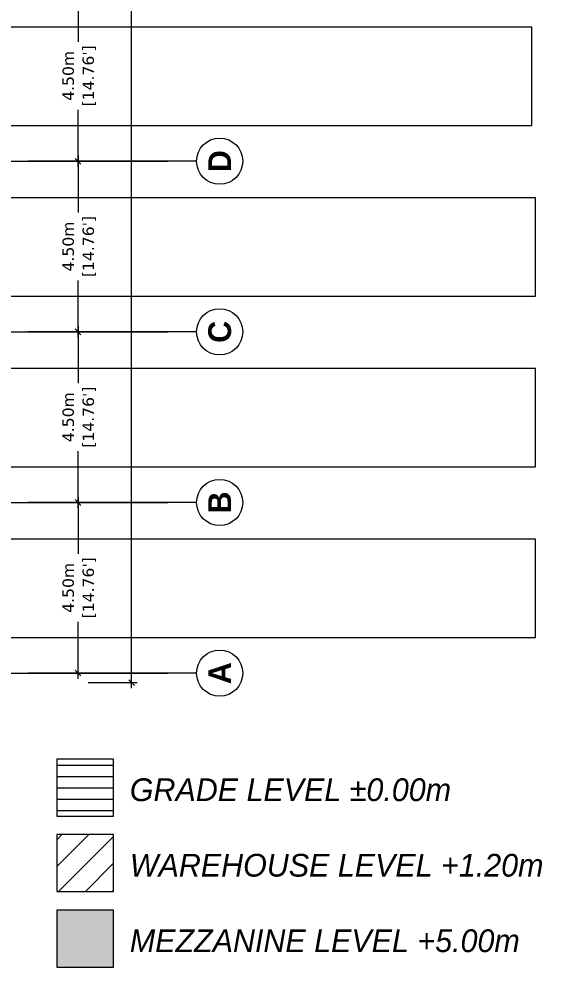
# Model space of a CAD drawing. Header units: metres. Extents: x 587 to 1372, y 780 to 1385.
# Drawn here: x 1268.42 to 1282.21, y 867.98 to 892.98 of the extents above; entities that cross this region are included whole.
import ezdxf
from ezdxf.enums import TextEntityAlignment as Align

# ---------------------------------------------------------------- set-up
doc = ezdxf.new("R2010")
doc.units = ezdxf.units.M
doc.linetypes.add('CONTINOUS', pattern=[0])
doc.layers.get('DEFPOINTS').update_dxf_attribs({"lineweight": 5})
for name, color, linetype, lineweight in [('A-TEXT', 3, 'CONTINOUS', 9), ('SP_VEHICLES', 7, 'Continuous', 15), ('ST-GRID DIMS', 7, 'Continuous', 5), ('ST-GRID SYMBOLS', 202, 'Continuous', 5)]:
    doc.layers.add(name, color=color, linetype=linetype, lineweight=lineweight)
doc.layers.add('SP_BUILDINGS_NEW_HATCH', color=9, linetype='Continuous', lineweight=13, true_color=0x808080, transparency=0.5)
doc.layers.add('ST-STRUCTURE GRID', color=7, linetype='Continuous', lineweight=5, true_color=0x969696)
doc.styles.add('.LEVEL TEXT', font='GOTHICI.TTF', dxfattribs={"height": 0.3})
doc.styles.add('mg-arial-anno in S dims', font='verdana.ttf', dxfattribs={"height": 0.3})
doc.styles.add('STRUCTURE TEXT', font='GOTHICB.TTF', dxfattribs={"height": 0.125})
doc.dimstyles.new('MGC Dims SMALL', dxfattribs={"dimtxt": 0.3, "dimasz": 0.15, "dimexe": 0.15, "dimexo": 0.15, "dimgap": 0, "dimtad": 0, "dimzin": 0, "dimdsep": 46, "dimtxsty": 'mg-arial-anno in S dims', "dimblk": 'OBLIQUE', "dimcen": 0.15, "dimdle": 0.15, "dimclrd": 256, "dimclre": 256, "dimclrt": 256, "dimadec": 0, "dimazin": 0, "dimtfac": 1, "dimtofl": 0, "dimtmove": 2, "dimatfit": 2, "dimldrblk": 'OPEN90', "dimfxl": 1, "dimtolj": 1, "dimtzin": 0, "dimlwd": -1, "dimlwe": -1, "dimarcsym": 0})

# ---------------------------------------------------------------- blocks, each defined once
blk = doc.blocks.new('*U104')
at = {"ltscale": 0.05}
blk.add_line((0, 12), (0, 99.57), dxfattribs=at)
blk.add_circle((0, 0), 12, dxfattribs=at)
at = {"ltscale": 0.05, "style": 'STRUCTURE TEXT'}
blk.add_attdef('GRID_NO', text='', height=15, dxfattribs=at).set_placement((0, 0), align=Align.MIDDLE)
blk = doc.blocks.new('_Oblique')
at = {"color": 0, "linetype": 'ByBlock', "lineweight": -2}
blk.add_line((-0.5, -0.5), (0.5, 0.5), dxfattribs=at)
blk = doc.blocks.new('*D136')
at = {"layer": 'DEFPOINTS', "color": 0, "transparency": 16777216}
for p in [(1268.982, 884.726), (1269.981, 884.726), (1268.982, 880.226)]:
    blk.add_point(p, dxfattribs=at)
at = {"layer": 'ST-GRID DIMS', "transparency": 16777216}
for p, q in [((1269.981, 884.876), (1269.981, 883.37)), ((1269.132, 884.726), (1270.131, 884.726)), ((1269.981, 880.076), (1269.981, 881.582)), ((1269.132, 880.226), (1270.131, 880.226))]:
    blk.add_line(p, q, dxfattribs=at)
at = {"layer": 'ST-GRID DIMS', "transparency": 16777216, "xscale": 0.15, "yscale": 0.15, "zscale": 0.15}
for p, rotation in [((1269.981, 884.726), 90), ((1269.981, 880.226), 270)]:
    blk.add_blockref('_Oblique', p, dxfattribs=dict(at, rotation=rotation))
at = {"layer": 'ST-GRID DIMS', "transparency": 16777216, "char_height": 0.3, "attachment_point": 5, "rotation": 90, "style": 'mg-arial-anno in S dims'}
for s, insert in [("\\A1;[14.76']", (1270.278, 882.476)), ('\\A1;4.50m', (1269.725, 882.476))]:
    blk.add_mtext(s, dxfattribs=dict(at, insert=insert))
blk = doc.blocks.new('_Open90')
at = {"color": 0, "linetype": 'ByBlock', "lineweight": -2}
for p, q in [((0, 0), (-1, 0)), ((-0.5, 0.5), (0, 0)), ((0, 0), (-0.5, -0.5))]:
    blk.add_line(p, q, dxfattribs=at)
blk = doc.blocks.new('*D137')
at = {"layer": 'DEFPOINTS', "color": 0, "transparency": 16777216}
for p in [(1268.982, 889.226), (1269.981, 889.226), (1268.982, 884.726)]:
    blk.add_point(p, dxfattribs=at)
at = {"layer": 'ST-GRID DIMS', "transparency": 16777216}
for p, q in [((1269.981, 889.376), (1269.981, 887.87)), ((1269.132, 889.226), (1270.131, 889.226)), ((1269.981, 884.576), (1269.981, 886.082)), ((1269.132, 884.726), (1270.131, 884.726))]:
    blk.add_line(p, q, dxfattribs=at)
at = {"layer": 'ST-GRID DIMS', "transparency": 16777216, "xscale": 0.15, "yscale": 0.15, "zscale": 0.15}
for p, rotation in [((1269.981, 889.226), 90), ((1269.981, 884.726), 270)]:
    blk.add_blockref('_Oblique', p, dxfattribs=dict(at, rotation=rotation))
at = {"layer": 'ST-GRID DIMS', "transparency": 16777216, "char_height": 0.3, "attachment_point": 5, "rotation": 90, "style": 'mg-arial-anno in S dims'}
for s, insert in [("\\A1;[14.76']", (1270.278, 886.976)), ('\\A1;4.50m', (1269.725, 886.976))]:
    blk.add_mtext(s, dxfattribs=dict(at, insert=insert))
blk = doc.blocks.new('*D138')
at = {"layer": 'DEFPOINTS', "color": 0, "transparency": 16777216}
for p in [(1268.982, 893.726), (1269.981, 893.726), (1268.982, 889.226)]:
    blk.add_point(p, dxfattribs=at)
at = {"layer": 'ST-GRID DIMS', "transparency": 16777216}
for p, q in [((1269.981, 893.876), (1269.981, 892.37)), ((1269.132, 893.726), (1270.131, 893.726)), ((1269.981, 889.076), (1269.981, 890.582)), ((1269.132, 889.226), (1270.131, 889.226))]:
    blk.add_line(p, q, dxfattribs=at)
at = {"layer": 'ST-GRID DIMS', "transparency": 16777216, "xscale": 0.15, "yscale": 0.15, "zscale": 0.15}
for p, rotation in [((1269.981, 893.726), 90), ((1269.981, 889.226), 270)]:
    blk.add_blockref('_Oblique', p, dxfattribs=dict(at, rotation=rotation))
at = {"layer": 'ST-GRID DIMS', "transparency": 16777216, "char_height": 0.3, "attachment_point": 5, "rotation": 90, "style": 'mg-arial-anno in S dims'}
for s, insert in [("\\A1;[14.76']", (1270.278, 891.476)), ('\\A1;4.50m', (1269.725, 891.476))]:
    blk.add_mtext(s, dxfattribs=dict(at, insert=insert))
blk = doc.blocks.new('*D143')
at = {"layer": 'DEFPOINTS', "color": 0, "transparency": 16777216}
for p in [(1270.096, 911.976), (1271.394, 911.976), (1270.096, 875.476)]:
    blk.add_point(p, dxfattribs=at)
at = {"layer": 'ST-GRID DIMS', "transparency": 16777216}
for p, q in [((1271.394, 912.126), (1271.394, 895.945)), ((1270.246, 911.976), (1271.544, 911.976)), ((1271.394, 875.326), (1271.394, 893.701)), ((1270.246, 875.476), (1271.544, 875.476))]:
    blk.add_line(p, q, dxfattribs=at)
at = {"layer": 'ST-GRID DIMS', "transparency": 16777216, "xscale": 0.15, "yscale": 0.15, "zscale": 0.15}
for p, rotation in [((1271.394, 911.976), 90), ((1271.394, 875.476), 270)]:
    blk.add_blockref('_Oblique', p, dxfattribs=dict(at, rotation=rotation))
at = {"layer": 'ST-GRID DIMS', "transparency": 16777216, "insert": (1271.394, 894.823), "char_height": 0.3, "attachment_point": 5, "rotation": 90, "style": 'mg-arial-anno in S dims'}
blk.add_mtext("\\A1;36.50m\\P [119.72']", dxfattribs=at)
blk = doc.blocks.new('*D145')
at = {"layer": 'DEFPOINTS', "color": 0, "transparency": 16777216}
for p in [(1268.982, 880.226), (1269.981, 880.226), (1268.982, 875.726)]:
    blk.add_point(p, dxfattribs=at)
at = {"layer": 'ST-GRID DIMS', "transparency": 16777216}
for p, q in [((1269.981, 880.376), (1269.981, 878.87)), ((1269.132, 880.226), (1270.131, 880.226)), ((1269.981, 875.576), (1269.981, 877.082)), ((1269.132, 875.726), (1270.131, 875.726))]:
    blk.add_line(p, q, dxfattribs=at)
at = {"layer": 'ST-GRID DIMS', "transparency": 16777216, "xscale": 0.15, "yscale": 0.15, "zscale": 0.15}
for p, rotation in [((1269.981, 880.226), 90), ((1269.981, 875.726), 270)]:
    blk.add_blockref('_Oblique', p, dxfattribs=dict(at, rotation=rotation))
at = {"layer": 'ST-GRID DIMS', "transparency": 16777216, "char_height": 0.3, "attachment_point": 5, "rotation": 90, "style": 'mg-arial-anno in S dims'}
for s, insert in [("\\A1;[14.76']", (1270.278, 877.976)), ('\\A1;4.50m', (1269.725, 877.976))]:
    blk.add_mtext(s, dxfattribs=dict(at, insert=insert))

msp = doc.modelspace()

# ---------------------------------------------------------------- hatches: boundary and pattern name
at = {"layer": 'SP_BUILDINGS_NEW_HATCH', "transparency": 33554559}
h = msp.add_hatch(dxfattribs=at)
h.set_pattern_fill('_USER', color=256, scale=0.3, pattern_type=0)
h.set_pattern_definition([(0, (0, 0), (0, 0.3), [])])
h.paths.add_polyline_path([(1269.421, 871.959), (1270.921, 871.959), (1270.921, 873.459), (1269.421, 873.459)])
h = msp.add_hatch(dxfattribs=at)
h.set_pattern_fill('_USER', color=256, scale=0.5, angle=45, pattern_type=0)
h.set_pattern_definition([(45, (-90.1464, -1.7448), (-0.35355339, 0.35355339), [])])
h.paths.add_polyline_path([(1269.421, 869.968), (1270.921, 869.968), (1270.921, 871.468), (1269.421, 871.468)])
at = {"layer": 'SP_BUILDINGS_NEW_HATCH', "transparency": 33554495}
h = msp.add_hatch(color=256, dxfattribs=at)
h.dxf.hatch_style = 1
h.paths.add_polyline_path([(1269.421, 867.976), (1270.921, 867.976), (1270.921, 869.476), (1269.421, 869.476)])

# ---------------------------------------------------------------- linework, layer by layer
at = {"layer": 'A-TEXT'}
for points in [[(1269.421, 871.959), (1270.921, 871.959), (1270.921, 873.459), (1269.421, 873.459)], [(1269.421, 869.968), (1270.921, 869.968), (1270.921, 871.468), (1269.421, 871.468)], [(1269.421, 867.976), (1270.921, 867.976), (1270.921, 869.476), (1269.421, 869.476)]]:
    msp.add_lwpolyline(points, close=True, dxfattribs=at)
at = {"layer": 'SP_VEHICLES'}
for points in [[(1281.943, 890.165), (1281.943, 892.756), (1265.788, 892.756), (1265.788, 890.165)], [(1282.043, 885.665), (1282.043, 888.256), (1265.888, 888.256), (1265.888, 885.665)], [(1282.043, 881.165), (1282.043, 883.756), (1265.888, 883.756), (1265.888, 881.165)], [(1282.043, 876.665), (1282.043, 879.256), (1265.888, 879.256), (1265.888, 876.665)]]:
    msp.add_lwpolyline(points, close=True, dxfattribs=at)
at = {"layer": 'ST-STRUCTURE GRID'}
for p, q in [((1230.651, 889.226), (1272.347, 889.226)), ((1230.651, 884.726), (1272.347, 884.726)), ((1230.651, 880.226), (1272.347, 880.226)), ((1230.651, 875.726), (1272.347, 875.726))]:
    msp.add_line(p, q, dxfattribs=at)

# ---------------------------------------------------------------- block references
at = {"layer": 'ST-GRID SYMBOLS'}
ref = msp.add_blockref('*U104', (1273.715, 889.226), dxfattribs=dict(at, xscale=0.0508, yscale=0.0508, zscale=0.0508, rotation=90))
ref.add_attrib('GRID_NO', 'D', dxfattribs={"layer": '0', "ltscale": 0.05, "height": 0.6, "rotation": 90, "style": 'STRUCTURE TEXT'}).set_placement((1273.715, 889.226), align=Align.MIDDLE_CENTER)
ref = msp.add_blockref('*U104', (1273.715, 884.726), dxfattribs=dict(at, xscale=0.0508, yscale=0.0508, zscale=0.0508, rotation=90))
ref.add_attrib('GRID_NO', 'C', dxfattribs={"layer": '0', "ltscale": 0.05, "height": 0.6, "rotation": 90, "style": 'STRUCTURE TEXT'}).set_placement((1273.715, 884.726), align=Align.MIDDLE_CENTER)
ref = msp.add_blockref('*U104', (1273.715, 880.226), dxfattribs=dict(at, xscale=0.0508, yscale=0.0508, zscale=0.0508, rotation=90))
ref.add_attrib('GRID_NO', 'B', dxfattribs={"layer": '0', "ltscale": 0.05, "height": 0.6, "rotation": 90, "style": 'STRUCTURE TEXT'}).set_placement((1273.715, 880.226), align=Align.MIDDLE_CENTER)
ref = msp.add_blockref('*U104', (1273.715, 875.726), dxfattribs=dict(at, xscale=0.0508, yscale=0.0508, zscale=0.0508, rotation=90))
ref.add_attrib('GRID_NO', 'A', dxfattribs={"layer": '0', "ltscale": 0.05, "height": 0.6, "rotation": 90, "style": 'STRUCTURE TEXT'}).set_placement((1273.715, 875.726), align=Align.MIDDLE_CENTER)

# ---------------------------------------------------------------- texts
at = {"layer": 'A-TEXT', "char_height": 0.6, "attachment_point": 1, "style": '.LEVEL TEXT'}
for s, insert in [('GRADE LEVEL %%P0.00m', (1271.347, 872.952)), ('WAREHOUSE LEVEL +1.20m', (1271.347, 870.961)), ('MEZZANINE LEVEL +5.00m', (1271.347, 868.97))]:
    msp.add_mtext_dynamic_manual_height_columns(s, width=19.2264, gutter_width=0.469, heights=[0], dxfattribs=dict(at, insert=insert))

# ---------------------------------------------------------------- dimensions: what is measured, and where the dimension line sits
at = {"layer": 'ST-GRID DIMS'}
dim = msp.add_linear_dim(base=(1271.394, 911.976), p1=(1270.096, 875.476), p2=(1270.096, 911.976), angle=90, dimstyle='MGC Dims SMALL', override={"dimgap": 0.1, "dimpost": 'm\\X'}, dxfattribs=at)
dim.commit()
dim.dimension.update_dxf_attribs({"geometry": '*D143', "text_midpoint": (1271.394, 894.823), "dimtype": 161})
for base, p1, p2, picture, middle in [((1269.981, 893.726), (1268.982, 889.226), (1268.982, 893.726), '*D138', (1269.981, 891.476)), ((1269.981, 889.226), (1268.982, 884.726), (1268.982, 889.226), '*D137', (1269.981, 886.976)), ((1269.981, 884.726), (1268.982, 880.226), (1268.982, 884.726), '*D136', (1269.981, 882.476)), ((1269.981, 880.226), (1268.982, 875.726), (1268.982, 880.226), '*D145', (1269.981, 877.976))]:
    dim = msp.add_linear_dim(base=base, p1=p1, p2=p2, angle=270, dimstyle='MGC Dims SMALL', override={"dimgap": 0.1, "dimpost": 'm\\X'}, dxfattribs=at)
    dim.commit()
    dim.dimension.update_dxf_attribs({"geometry": picture, "text_midpoint": middle})

doc.saveas('drawing.dxf')
